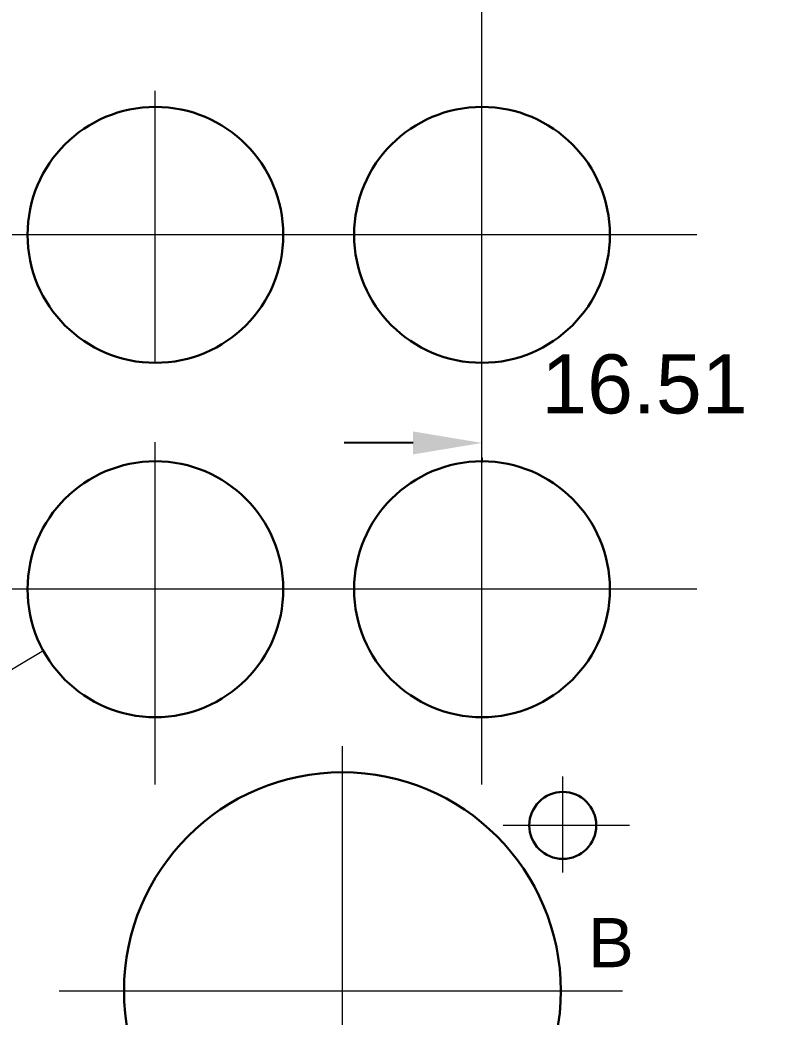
# Model space of a CAD drawing. Extents: x 20 to 965, y 10 to 705.
# Drawn here: x 119.1 to 158.1, y 113.8 to 164.4 of the extents above; entities that cross this region are included whole.
import ezdxf
from ezdxf.enums import TextEntityAlignment as Align

# ---------------------------------------------------------------- set-up
doc = ezdxf.new("R2010")
doc.units = 0
doc.header["$MEASUREMENT"] = 0
doc.layers.get('0').update_dxf_attribs({"linetype": 'CONTINUOUS'})
doc.layers.get('DEFPOINTS').update_dxf_attribs({"linetype": 'CONTINUOUS'})
doc.layers.add('DIM', color=1, linetype='CONTINUOUS', lineweight=13)
doc.layers.add('EMNE', color=3, linetype='CONTINUOUS', lineweight=30)
doc.styles.get("Standard").update_dxf_attribs({"font": ''})
doc.styles.get('Standard').set_extended_font_data('Arial')
doc.dimstyles.get("Standard").update_dxf_attribs({"dimtxt": 0.18, "dimasz": 0.18, "dimexe": 0.18, "dimexo": 0.0625, "dimgap": 0.09, "dimtad": 0, "dimtih": 1, "dimtoh": 1, "dimdec": 4, "dimzin": 0, "dimdsep": 46, "dimtxsty": 'Standard', "dimcen": 0.09, "dimadec": 0, "dimazin": 0, "dimtfac": 1, "dimtdec": 4, "dimtofl": 0, "dimtmove": 0, "dimatfit": 3, "dimfxl": 0, "dimtolj": 1, "dimtzin": 0, "dimarcsym": 0})

# ---------------------------------------------------------------- blocks, each defined once
blk = doc.blocks.new('*D41')
at = {"color": 0, "linetype": 'ByBlock'}
for p, q in [((135.064, 150.289), (131.564, 150.289)), ((158.574, 150.289), (162.074, 150.289)), ((138.564, 149.527), (138.564, 149.289)), ((155.074, 149.527), (155.074, 149.289))]:
    blk.add_line(p, q, dxfattribs=at)
for points in [[(135.064, 150.873), (135.064, 149.706), (138.564, 150.289)], [(158.574, 150.873), (158.574, 149.706), (155.074, 150.289)]]:
    blk.add_solid(points, dxfattribs=at)
at = {"layer": 'DEFPOINTS', "color": 0, "linetype": 'ByBlock'}
for p in [(138.564, 150.527), (155.074, 150.527), (155.074, 150.289)]:
    blk.add_point(p, dxfattribs=at)
at = {"color": 0, "linetype": 'ByBlock'}
blk.add_text('16.51', height=3, dxfattribs=at).set_placement((146.819, 153.289), align=Align.MIDDLE_CENTER)

msp = doc.modelspace()

# ---------------------------------------------------------------- linework, layer by layer
at = {"layer": 'DIM', "color": 1, "linetype": 'Continuous'}
for p, q in [((142.55964, 161.60509), (142.55964, 181.89725)), ((142.55964, 143.60509), (142.55964, 163.89725)), ((125.95964, 146.99169), (125.95964, 160.83558)), ((136.88749, 153.52192), (115.77218, 153.52192)), ((153.48749, 153.52192), (132.37218, 153.52192)), ((142.55964, 125.60509), (142.55964, 145.89725)), ((125.95964, 125.60509), (125.95964, 142.99335)), ((136.88749, 135.52192), (115.77218, 135.52192)), ((153.48749, 135.52192), (132.37218, 135.52192))]:
    msp.add_line(p, q, dxfattribs=at)
at = {"layer": 'DIM'}
for p, q in [((142.55964, 145.89725), (142.55964, 161.60509)), ((120.29029, 132.41241), (112.8037, 127.95094)), ((135.47, 101.13), (135.47, 127.56096)), ((146.67, 121.13), (146.67, 126.00977)), ((150.07, 123.53), (143.63569, 123.53)), ((121.07, 115.13), (149.70171, 115.13))]:
    msp.add_line(p, q, dxfattribs=at)
at = {"layer": 'EMNE'}
for centre, radius in [((125.96412, 153.52671), 6.5), ((142.56412, 153.52671), 6.5), ((125.96412, 135.52671), 6.5), ((142.56412, 135.52671), 6.5), ((135.47, 115.13), 11.1), ((146.67, 123.53), 1.7)]:
    msp.add_circle(centre, radius, dxfattribs=at)

# ---------------------------------------------------------------- texts
at = {"layer": 'DIM'}
msp.add_text('B', height=2.5, dxfattribs=at).set_placement((147.95379, 116.32583))

# ---------------------------------------------------------------- dimensions: what is measured, and where the dimension line sits
dim = msp.add_linear_dim(base=(159.07412, 142.95645), p1=(142.56412, 143.19382), p2=(159.07412, 143.19382), dimstyle='Standard', dxfattribs=at)
dim.commit()
dim.dimension.update_dxf_attribs({"geometry": '*D41', "text_midpoint": (150.81912, 145.95645), "insert": (4, -7.33289)})

doc.saveas('drawing.dxf')
